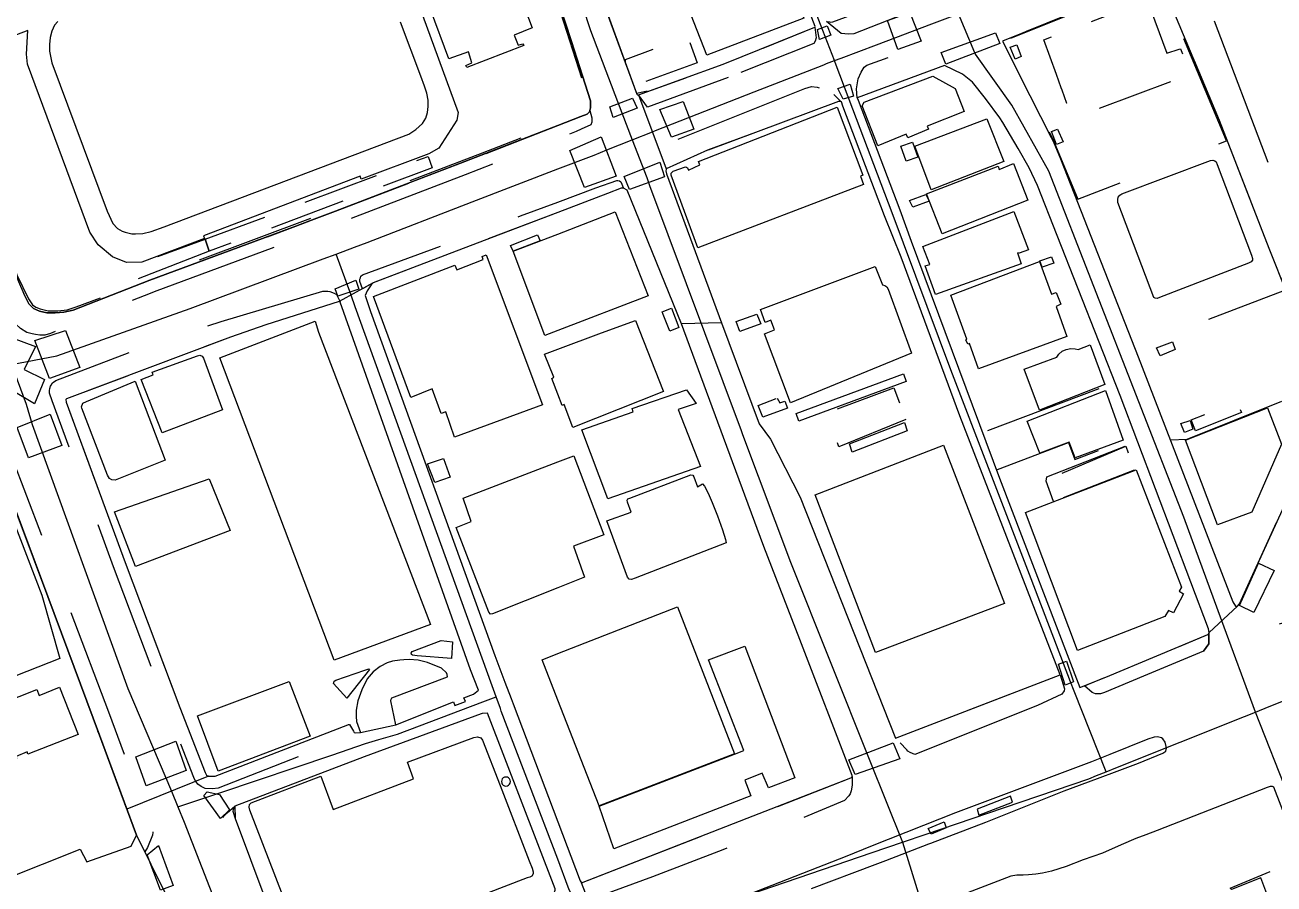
# Model space of a CAD drawing. Header units: millimetres. Extents: x 198785 to 203305, y 542885 to 545889.
# Drawn here: x 202082.1 to 202383.6, y 544211.6 to 544418.9 of the extents above; entities that cross this region are included whole.
import ezdxf

# ---------------------------------------------------------------- set-up
doc = ezdxf.new("R2010")
doc.units = ezdxf.units.MM
for name, pattern in [('FENCE_25K', [54.3, 28.7, -9.2, -16.4]), ('HIDDEN_BULD_25K', [28.8, 18.4, -10.4]), ('HIDDEN_IN_25K', [56.5, 36.5, -20])]:
    doc.linetypes.add(name, pattern=pattern)
for name, color, linetype in [('A0013114', 253, 'Continuous'), ('A0013117', 253, 'Continuous'), ('A0013118', 253, 'Continuous'), ('A0023214', 253, 'Continuous'), ('A0023217', 253, 'Continuous'), ('A0033324', 253, 'Continuous'), ('A0043325', 253, 'Continuous'), ('A0053326', 253, 'Continuous'), ('A0151224', 253, 'Continuous'), ('B0014111', 253, 'Continuous'), ('B0014113', 253, 'Continuous'), ('B0014114', 253, 'Continuous'), ('B0014115', 253, 'Continuous'), ('B0014116', 253, 'Continuous'), ('B0014118', 253, 'Continuous'), ('B0024120', 253, 'Continuous'), ('C0076117', 253, 'Continuous'), ('C0523121', 253, 'Continuous')]:
    doc.layers.add(name, color=color, linetype=linetype)

msp = doc.modelspace()

# ---------------------------------------------------------------- linework, layer by layer
at = {"layer": 'A0013114'}
for points in [[(202191.56, 544504.42), (202193.51, 544498.76), (202195.03, 544493.27), (202196.5, 544489.62), (202204.19, 544470.54), (202208.87, 544458.52), (202209.13, 544457.86), (202210.65, 544453.94), (202212.3, 544449.72), (202223.13, 544420.28), (202229.12, 544404), (202229.77, 544402.23), (202229.93, 544402.09), (202230.19, 544402.05), (202250.6, 544409.47), (202272.77, 544418.35)], [(202374.77, 544278.66), (202375.21, 544279.19), (202387.76, 544306.69), (202397.17, 544327.33), (202397.11, 544328.02), (202395.65, 544331.7), (202382.43, 544364.99), (202370.38, 544395.89), (202356, 544430.18), (202355.9, 544430.35), (202318.02, 544415.03)], [(202210.66, 544425.08), (202214.01, 544414.9), (202218.54, 544400.63), (202218.61, 544399.86), (202218.54, 544398.94), (202218.43, 544398.29), (202218.3, 544397.98), (202217.78, 544397.39), (202216.21, 544396.8), (202210.67, 544394.64), (202187.21, 544385.54), (202157.03, 544374.01), (202150.62, 544371.56), (202147.43, 544370.34), (202112.19, 544357.31), (202093.7, 544350.09), (202091.43, 544349.61), (202089.38, 544349.43), (202087.37, 544349.48), (202085.58, 544349.85), (202084.1, 544350.48), (202082.99, 544351.64), (202081.79, 544354.04)], [(202304, 544409.13), (202282.96, 544401.3)], [(202278.47, 544400.48), (202258.41, 544392.99), (202246.82, 544388.66), (202236.82, 544384.21), (202236.82, 544384.05), (202236.79, 544383.68), (202236.92, 544383.02), (202250.17, 544347.06), (202259.31, 544322.7), (202262, 544318.96), (202269.19, 544304.98), (202292.22, 544246.83), (202331.92, 544262.07)], [(202216.4, 544211.87), (202256.4, 544227.48), (202281.42, 544237.21), (202281.67, 544237.34), (202281.77, 544237.59), (202281.75, 544237.77), (202269.09, 544270.6), (202260.39, 544293.1), (202250.67, 544319.39), (202240.52, 544346.81), (202227.44, 544379.03), (202226.52, 544379.56), (202226.01, 544379.56), (202222.7, 544378.23), (202210.67, 544373.67), (202192.89, 544366.93), (202166.14, 544356.67)], [(202157.94, 544352.17), (202140.22, 544346.54), (202131.71, 544343.61), (202092.09, 544328.66), (202091.94, 544328.51), (202091.97, 544327.85), (202106.23, 544289.2), (202119.46, 544254.19), (202125.53, 544238.53), (202125.72, 544238.18), (202125.92, 544237.89), (202126.14, 544237.74), (202126.35, 544237.63)], [(201911, 544277.04), (201925.7, 544276.12), (201932.5, 544276.45), (201936.9, 544276.94), (201950.84, 544281.04), (202070.64, 544325.82), (202079.93, 544301.49), (202100.04, 544247.56), (202109, 544223.43), (202115.96, 544209.22)], [(202336.69, 544259), (202342.98, 544261.56), (202367.58, 544271.82), (202367.81, 544272.03), (202367.96, 544272.28)], [(202383.19, 544235.16), (202382.66, 544235.11), (202381.91, 544234.94), (202355.38, 544224.57), (202352.62, 544223.52), (202350.22, 544222.6), (202346.71, 544221.08), (202342.14, 544219.1), (202337.53, 544217.42), (202333.4, 544215.83), (202329.83, 544214.72), (202327.71, 544214.22), (202326.1, 544213.99), (202324.29, 544213.82), (202323.06, 544213.79), (202321.5, 544213.77), (202320.04, 544213.49), (202306.42, 544208.25)], [(202407.37, 544172.99), (202390.65, 544216.61), (202383.54, 544234.99), (202383.19, 544235.16)], [(202132.38, 544229.75), (202132.31, 544229.53), (202132.27, 544229.17), (202132.81, 544227.4), (202140.21, 544207.67), (202145.38, 544194.43), (202147.43, 544189.65), (202151.99, 544187.81), (202152.47, 544187.83), (202174.23, 544195.76), (202209.49, 544209.4), (202209.92, 544209.74)]]:
    msp.add_lwpolyline(points, dxfattribs=at)
at = {"layer": 'A0013117'}
for points in [[(202272.77, 544418.35), (202272.79, 544418.53), (202257.64, 544458.12), (202257.03, 544459.72), (202243.47, 544494.64), (202241.99, 544498.45), (202239.52, 544504.43)], [(202318.02, 544415.03), (202324.67, 544401.93), (202329.78, 544391.72), (202330.23, 544390.85), (202332, 544386.63), (202350.81, 544338.84), (202373.6, 544279.71), (202374.24, 544278.69), (202374.43, 544278.66), (202374.77, 544278.66)], [(202367.96, 544272.28), (202367.8, 544273.2), (202346.45, 544329.53), (202331.25, 544368.08), (202326.51, 544380.18), (202324.46, 544384.41), (202321.84, 544389.07), (202318.08, 544395.36), (202317.36, 544396.52), (202313.97, 544401.16), (202310.78, 544405.07), (202308.34, 544407.03), (202304, 544409.13)], [(202331.92, 544262.07), (202307.73, 544324.62), (202293.54, 544362.86), (202289.52, 544372.85), (202279.47, 544399.32), (202279.18, 544400.4), (202278.98, 544400.45), (202278.47, 544400.48)], [(202282.96, 544401.3), (202283.21, 544400.74), (202293.25, 544374.29), (202296.02, 544366.77), (202317.32, 544309.52), (202336.69, 544259)], [(202166.14, 544356.67), (202165.61, 544356.17), (202164.67, 544354.77), (202164.15, 544353.64), (202165.44, 544349.73), (202195.5, 544266.79), (202197.94, 544260.36), (202199.46, 544256.35), (202199.93, 544255.11), (202210.71, 544226.6), (202216.1, 544212.35), (202216.4, 544211.87)], [(202126.35, 544237.63), (202127.21, 544237.61), (202127.97, 544237.68), (202160, 544250.05), (202160.16, 544250.14), (202160.37, 544250.14), (202161.34, 544248.48), (202161.57, 544248.21), (202161.75, 544248.09), (202163.06, 544248.17), (202171.55, 544250.04), (202185.52, 544255.55), (202185.86, 544254.72), (202188.38, 544255.63), (202188.04, 544256.54), (202190.34, 544257.45), (202191.55, 544258.38), (202189.65, 544263.29), (202158.18, 544352.06), (202157.94, 544352.17)], [(202209.92, 544209.74), (202209.99, 544209.87), (202210.04, 544210.12), (202210.02, 544210.49), (202193.69, 544252.81), (202192.43, 544252.77), (202192.15, 544252.71), (202165.5, 544242.9), (202163.93, 544242.32), (202132.73, 544230.39), (202132.55, 544230.12), (202132.38, 544229.75)]]:
    msp.add_lwpolyline(points, dxfattribs=at)
at = {"layer": 'A0013118'}
for points in [[(202167.64, 544449.7), (202186.66, 544397.75), (202186.28, 544395.91), (202181.95, 544389.17), (202179.54, 544387.85), (202163.23, 544381.67), (202162.94, 544382.39), (202125.19, 544368.05), (202125.44, 544367.36), (202110.3, 544361.64), (202106.57, 544361.6), (202103.18, 544362.96), (202099.77, 544365.84), (202097.74, 544368.92), (202082.71, 544409.45), (202082.43, 544411.83), (202082.78, 544417.57), (202065.6, 544411.02)], [(202090.02, 544419.75), (202089.21, 544418.84), (202088.55, 544417.42), (202088.18, 544415.91), (202088.01, 544414.17), (202087.99, 544412.6), (202088.56, 544409.81), (202101.89, 544373.99), (202103.26, 544370.98), (202104.38, 544369.81), (202105.49, 544369.17), (202106.25, 544368.95), (202107.24, 544368.67), (202107.87, 544368.52), (202108.76, 544368.5), (202110.55, 544368.61), (202112.49, 544369.06), (202115.7, 544370.16), (202174.73, 544392.59), (202176.39, 544393.66), (202178.05, 544395.14), (202178.83, 544396.45), (202179.2, 544397.8), (202179.4, 544399.22), (202179.4, 544400.79), (202179.05, 544402.49), (202178.52, 544404.17), (202177.59, 544406.53), (202172.72, 544419.58)], [(202040.08, 544293), (202054.01, 544298.52), (202062.49, 544301.75), (202065.53, 544294.46), (202079.16, 544299.57), (202086.13, 544281.33), (202090.46, 544266.04), (202055.51, 544252.32)], [(202171.55, 544250.04), (202170.36, 544255.78), (202170.43, 544256.26), (202170.6, 544256.52), (202184.07, 544261.59), (202184.02, 544262.17), (202183.82, 544262.56), (202182.64, 544263.72), (202179.2, 544265.06), (202176.94, 544265.63), (202174.84, 544265.77), (202173.48, 544265.75), (202172.58, 544265.63), (202170.78, 544265.38), (202169.49, 544264.99), (202167.8, 544264.11), (202166.12, 544262.79), (202164.66, 544261.09), (202163.4, 544258.48), (202162.4, 544255.83), (202161.99, 544253.54), (202162.01, 544252.55), (202162.01, 544252.04), (202162.06, 544250.86), (202163.06, 544248.17)], [(202059.34, 544205.7), (202095.42, 544220.02), (202097.03, 544216.96), (202107.7, 544220.71), (202109, 544223.43)]]:
    msp.add_lwpolyline(points, dxfattribs=at)
at = {"layer": 'A0023214'}
for points in [[(202185.84, 544504.42), (202189.51, 544495.31), (202192.3, 544487.93), (202199.54, 544468.83), (202204.24, 544456.71), (202207.06, 544449.4), (202210.66, 544441.61), (202218.57, 544417.59), (202225.13, 544400.43), (202228.66, 544391.19)], [(202228.66, 544391.19), (202233.51, 544393.12), (202234.25, 544393.42), (202258.07, 544402.74), (202274.88, 544409.32), (202275.57, 544409.58), (202277.5, 544410.31), (202279.11, 544410.92), (202287.61, 544414.12), (202300.99, 544419.17), (202307.43, 544421.6), (202316.35, 544424.96), (202345.07, 544435.79), (202352.35, 544439.16), (202375.7, 544449.97)], [(202078.81, 544336.96), (202089.73, 544339.07), (202121.95, 544350.46), (202154.06, 544362.45), (202157.15, 544363.6), (202161.62, 544365.27), (202164.68, 544366.41), (202190.05, 544376.23), (202210.67, 544384.16), (202219.46, 544387.51), (202222.55, 544388.75), (202228.66, 544391.19)], [(202228.66, 544391.19), (202232.14, 544382.09), (202232.86, 544380.21), (202254.93, 544321.02), (202255.28, 544320.08), (202266.86, 544289.25), (202286.02, 544241.35), (202293.88, 544221.69)], [(202078.81, 544336.96), (202082.38, 544327.37), (202083.77, 544322.52), (202106.9, 544258.79), (202117.41, 544234.03), (202118.99, 544230.28), (202120.46, 544226.53), (202135.17, 544188.96), (202138.44, 544180.26), (202143.95, 544165.54)], [(202379.11, 544253.11), (202382.42, 544254.43), (202411.21, 544265.94), (202443.23, 544278.74)], [(202293.88, 544221.69), (202299.57, 544223.63), (202314.52, 544228.72), (202338.87, 544237.02), (202340.74, 544237.77), (202343.03, 544238.68), (202345.39, 544239.63), (202376.42, 544252.03), (202379.11, 544253.11)], [(202448.01, 544074.85), (202445.19, 544082.35), (202443.66, 544086.43), (202410.08, 544179.22), (202398.71, 544208.8), (202393.32, 544217.16), (202392.77, 544218.41), (202387.22, 544232.52), (202379.11, 544253.11)], [(202219.78, 544196.44), (202224.45, 544198.03), (202247.76, 544205.98), (202286.58, 544219.2), (202293.88, 544221.69)], [(202293.88, 544221.69), (202299.42, 544203.79), (202300.59, 544200.04), (202307.99, 544180.3), (202327.64, 544129.58), (202329.82, 544123.95), (202331.94, 544118.48), (202341.68, 544093.34), (202342.96, 544090.02), (202343.72, 544088.08), (202358.88, 544048.93), (202362.44, 544039.74)]]:
    msp.add_lwpolyline(points, dxfattribs=at)
at = {"layer": 'A0023217'}
for points in [[(202343.03, 544238.68), (202335.34, 544258.16), (202334.46, 544260.43), (202324.92, 544285.29), (202305.56, 544335.7), (202291.39, 544373.57), (202280.99, 544400.94), (202277.61, 544409.83), (202277.5, 544410.31), (202274.14, 544419.05), (202256.8, 544464.1), (202244.91, 544495.18), (202241.37, 544504.43), (202241.37, 544504.43)], [(202379.11, 544253.11), (202371.01, 544275.13), (202361.8, 544300.17), (202329.23, 544383.67), (202320.27, 544399.59), (202311.48, 544411.89), (202311.42, 544411.97), (202311.32, 544412.21), (202307.43, 544421.6), (202307.49, 544431.34), (202307.58, 544446.76), (202307.34, 544447.71), (202305.9, 544451.93), (202289.66, 544493.65), (202285.46, 544504.45)], [(202195.8, 544256.8), (202194.86, 544259.4), (202161.81, 544350.89), (202160.77, 544353.73), (202157.15, 544363.6)], [(202118.99, 544230.28), (202129.37, 544233.69), (202156.14, 544242.73), (202164.3, 544245.49), (202167.52, 544246.48), (202171.98, 544247.78), (202192.62, 544255.6), (202195.8, 544256.8)], [(202219.78, 544196.44), (202213.34, 544210.45), (202213.21, 544210.82), (202210.72, 544217.63), (202197.05, 544253.35), (202196.83, 544253.97), (202195.8, 544256.8)]]:
    msp.add_lwpolyline(points, dxfattribs=at)
at = {"layer": 'A0033324', "linetype": 'HIDDEN_IN_25K', "flags": 128}
for points in [[(202402.79, 544333.34), (202396.09, 544330.6), (202395.65, 544331.7), (202382.43, 544364.99), (202370.38, 544395.89), (202356, 544430.18), (202355.9, 544430.35), (202318.02, 544415.03), (202317.98, 544417.09), (202318.35, 544418.36), (202319.03, 544419.28), (202319.85, 544420.06), (202334.35, 544425.52), (202336.7, 544426.9), (202347.55, 544433.25), (202348.89, 544433.89), (202357.71, 544437.16), (202359.61, 544437.59), (202361.02, 544437.34), (202362, 544436.85), (202362.98, 544436.01), (202363.29, 544435.42), (202382.62, 544384.43), (202383.45, 544382.45), (202389.11, 544368.97), (202402.79, 544333.34)], [(202292.2, 544420.7), (202282.13, 544416.81), (202280.87, 544416.71), (202279.06, 544416.89), (202275.56, 544419.77), (202276.26, 544419.63), (202276.48, 544419.61), (202277.11, 544419.68), (202297.15, 544427.21), (202298.33, 544428.05), (202298.74, 544428.51), (202297.71, 544423.17), (202297.16, 544422.69), (202292.2, 544420.7)], [(202251.85, 544406.2), (202232.36, 544399.11), (202230.19, 544402.05), (202250.6, 544409.47), (202272.77, 544418.35), (202273.03, 544415.78), (202272.84, 544415), (202272.5, 544414.47), (202251.85, 544406.2)], [(202304, 544409.13), (202282.96, 544401.3), (202282.82, 544403.53), (202283.22, 544405.92), (202283.95, 544407.51), (202284.67, 544408.74), (202285.31, 544409.24), (202294.07, 544412.32), (202295.57, 544412.72), (202296.32, 544412.61), (202297.85, 544412.05), (202304, 544409.13)], [(202087.37, 544349.48), (202089.38, 544349.43), (202091.43, 544349.61), (202093.7, 544350.09), (202112.19, 544357.31), (202147.43, 544370.34), (202150.62, 544371.56), (202157.03, 544374.01), (202187.21, 544385.54), (202210.67, 544394.64), (202216.21, 544396.8), (202217.78, 544397.39), (202218.3, 544397.98), (202218.43, 544398.29), (202218.89, 544396.51), (202218.89, 544395.44), (202218.7, 544394.82), (202216.35, 544393.75), (202215.08, 544393.17), (202210.67, 544391.43), (202188.29, 544382.74), (202148.49, 544367.53), (202113.26, 544354.51), (202112.26, 544354.12), (202094.56, 544347.21), (202089.94, 544345.25), (202088.19, 544344.46), (202086.85, 544344.07), (202085.62, 544344.05), (202084.61, 544344.21), (202083.8, 544344.37), (202082.51, 544344.7), (202080.99, 544345.69), (202079.81, 544346.8), (202079.46, 544347.48), (202057.01, 544407.37), (202057.09, 544408.11), (202058.73, 544409.88), (202060.73, 544411.39), (202061.43, 544409.44), (202076.91, 544366.41), (202080.52, 544356.98), (202081.79, 544354.04), (202082.99, 544351.64), (202084.1, 544350.48), (202085.58, 544349.85), (202087.37, 544349.48)], [(202277.28, 544402.17), (202278.98, 544400.45), (202278.47, 544400.48), (202258.41, 544392.99), (202246.82, 544388.66), (202236.82, 544384.21), (202236.22, 544386.6), (202236.5, 544388.25), (202237.09, 544389.52), (202237.78, 544390.36), (202238.45, 544390.87), (202270.31, 544403.61), (202271.9, 544404.06), (202273.28, 544403.94), (202274.5, 544403.52), (202275.91, 544402.93), (202277.28, 544402.17)], [(202225.93, 544381.09), (202226.52, 544379.56), (202226.01, 544379.56), (202222.7, 544378.23), (202210.67, 544373.67), (202192.89, 544366.93), (202166.14, 544356.67), (202163.53, 544355.24), (202162.88, 544356.97), (202162.88, 544357.28), (202162.92, 544357.58), (202163.02, 544357.9), (202163.17, 544358.26), (202163.51, 544358.6), (202188.85, 544367.93), (202201.7, 544372.82), (202210.67, 544376.19), (202219.83, 544379.64), (202224.94, 544381.38), (202225.19, 544381.38), (202225.59, 544381.31), (202225.93, 544381.09)], [(202157.27, 544353.88), (202158.12, 544352.09), (202157.94, 544352.17), (202140.22, 544346.54), (202131.71, 544343.61), (202092.09, 544328.66), (202091.94, 544328.51), (202091.97, 544327.85), (202106.23, 544289.2), (202119.46, 544254.19), (202125.53, 544238.53), (202125.72, 544238.18), (202125.92, 544237.89), (202126.14, 544237.74), (202126.35, 544237.63), (202127.21, 544237.61), (202127.97, 544237.68), (202160, 544250.05), (202160.16, 544250.14), (202160.37, 544250.14), (202161.34, 544248.48), (202161.57, 544248.21), (202161.75, 544248.09), (202163.06, 544248.17), (202128.67, 544234.74), (202127.33, 544234.61), (202125.55, 544234.64), (202124.59, 544235.17), (202123.78, 544235.71), (202123.15, 544236.63), (202122.8, 544237.29), (202116.66, 544253.11), (202103.42, 544288.15), (202099.41, 544299.03), (202088.63, 544328.23), (202087.98, 544330.09), (202087.98, 544330.43), (202088.01, 544330.74), (202088.08, 544331.17), (202088.23, 544331.79), (202088.35, 544332.02), (202088.74, 544332.54), (202089.51, 544333.15), (202108.37, 544340.31), (202123.83, 544345.61), (202129.4, 544347.32), (202153.99, 544354.66), (202155.18, 544354.65), (202155.69, 544354.57), (202156.72, 544354.23), (202157.27, 544353.88)], [(202366.58, 544267.83), (202367.85, 544269.57), (202367.81, 544272.03), (202367.96, 544272.28), (202374.77, 544278.66), (202375.21, 544279.19), (202387.76, 544306.69), (202397.17, 544327.33), (202397.11, 544328.02), (202396.09, 544330.6), (202402.79, 544333.34), (202404.77, 544326.25), (202405.64, 544320.91), (202406.78, 544312.96), (202407.85, 544306.84), (202408.05, 544303.19), (202407.84, 544299.85), (202407.12, 544296.19), (202406.23, 544293.14), (202405.06, 544290.08), (202403.37, 544286.63), (202401.12, 544283.64), (202398.58, 544280.81), (202395.67, 544278.73), (202392.39, 544276.86), (202385.6, 544274.57), (202366.58, 544267.83)], [(202070.64, 544325.82), (202073.68, 544326.67), (202074.08, 544326.43), (202078.78, 544314.77), (202090.42, 544284.31), (202102.24, 544253.18), (202112.72, 544224.93), (202112.92, 544224.08), (202112.89, 544223.38), (202111.64, 544220.42), (202110.98, 544219.39), (202109, 544223.43), (202100.04, 544247.56), (202079.93, 544301.49), (202070.64, 544325.82)], [(202366.58, 544267.83), (202352.06, 544261.77), (202342.64, 544257.84), (202341.69, 544257.49), (202340.48, 544257.54), (202339.68, 544257.8), (202337.82, 544259.41), (202367.58, 544271.82), (202367.81, 544272.03), (202367.85, 544269.57), (202366.58, 544267.83)], [(202326.52, 544254.7), (202296.88, 544242.9), (202295.73, 544243.34), (202295.18, 544243.66), (202294.95, 544244.02), (202292.22, 544246.83), (202331.92, 544262.07), (202333, 544258.7), (202332.88, 544258.22), (202332.32, 544257.42), (202326.52, 544254.7)], [(202220.18, 544208.71), (202218.96, 544208.68), (202218.33, 544208.85), (202217.5, 544209.2), (202217.4, 544209.4), (202216.4, 544211.87), (202256.4, 544227.48), (202281.42, 544237.21), (202281.67, 544237.34), (202281.77, 544237.59), (202281.76, 544235.47), (202281.48, 544234.11), (202281.23, 544233.37), (202280.91, 544232.87), (202279.9, 544231.78), (202263.37, 544224.88), (202250.54, 544219.9), (202233.58, 544213.32), (202221.51, 544208.96), (202220.18, 544208.71)], [(202151.99, 544187.81), (202153.25, 544183.85), (202151.28, 544183.78), (202149.17, 544184.63), (202146.44, 544186.12), (202145.63, 544186.73), (202145.16, 544187.34), (202142.6, 544193.3), (202137.41, 544206.6), (202137.28, 544206.94), (202129.96, 544226.44), (202129.9, 544226.66), (202129.89, 544227.02), (202129.89, 544227.53), (202130.06, 544228), (202130.6, 544228.58), (202130.85, 544228.8), (202132.73, 544230.39), (202132.81, 544227.4), (202140.21, 544207.67), (202145.38, 544194.43), (202147.43, 544189.65), (202151.99, 544187.81)]]:
    msp.add_lwpolyline(points, dxfattribs=at)
at = {"layer": 'A0043325'}
for points in [[(202298.39, 544415.03), (202292.77, 544413.01), (202290.27, 544419.95), (202295.65, 544421.9), (202298.39, 544415.03)], [(202276.61, 544416.41), (202273.87, 544415.39), (202273.36, 544417.82), (202275.67, 544418.72), (202276.61, 544416.41)], [(202317.39, 544414.42), (202304.35, 544409.49), (202303.24, 544412.26), (202316.36, 544417.02), (202317.39, 544414.42)], [(202282.09, 544401.75), (202279.59, 544400.97), (202278.32, 544403.61), (202281.23, 544404.64), (202282.09, 544401.75)], [(202229.87, 544398.85), (202224.07, 544396.6), (202223.21, 544399.14), (202228.73, 544401.26), (202229.87, 544398.85)], [(202243.54, 544393.78), (202238.14, 544391.82), (202235.3, 544398.55), (202240.95, 544400.47), (202243.54, 544393.78)], [(202224.74, 544382.44), (202217.15, 544379.67), (202213.62, 544388.63), (202221.19, 544391.91), (202224.74, 544382.44)], [(202236.47, 544382.3), (202228.01, 544379.22), (202226.72, 544382.38), (202235.35, 544385.77), (202236.47, 544382.3)], [(202162.67, 544355.17), (202157.61, 544353.43), (202156.97, 544355.26), (202161.97, 544357.36), (202162.67, 544355.17)], [(202084.63, 544341.29), (202081.87, 544335.78), (202086.8, 544333.33), (202084.34, 544327.52), (202079.34, 544330.5), (202077.09, 544326.01), (202072.42, 544328.89), (202074.2, 544332.88), (202069.65, 544335.69), (202071.58, 544340.56), (202076.5, 544338.42), (202079.01, 544343.39), (202084.63, 544341.29)], [(202095.27, 544336.25), (202087.99, 544333.6), (202084.48, 544342.73), (202091.85, 544345.18), (202095.27, 544336.25)], [(202090.94, 544317.46), (202082.92, 544314.47), (202080.15, 544321.81), (202088.16, 544324.97), (202090.94, 544317.46)], [(202335.17, 544260.38), (202333.13, 544259.61), (202331.55, 544264.68), (202333.49, 544265.42), (202335.17, 544260.38)], [(202121, 544239.02), (202111.35, 544235.3), (202108.82, 544242.33), (202118.52, 544246.06), (202121, 544239.02)], [(202293.25, 544241.79), (202282.47, 544238.06), (202280.96, 544241.6), (202291.68, 544245.71), (202293.25, 544241.79)], [(202131.47, 544229.51), (202129.29, 544227.43), (202125.27, 544232.94), (202126.08, 544233.88), (202129.04, 544233.2), (202131.47, 544229.51)], [(202117.82, 544211.25), (202114.76, 544210.15), (202111.55, 544218.64), (202114.26, 544220.93), (202117.82, 544211.25)]]:
    msp.add_lwpolyline(points, dxfattribs=at)
at = {"layer": 'A0053326'}
for points in [[(202212.3, 544449.72), (202229.77, 544402.23), (202229.93, 544402.09), (202230.19, 544402.05), (202236.82, 544384.21), (202236.82, 544384.05), (202236.79, 544383.68), (202236.92, 544383.02), (202250.17, 544347.06), (202240.52, 544346.81), (202227.44, 544379.03), (202226.52, 544379.56), (202226.01, 544379.56), (202222.7, 544378.23), (202210.67, 544373.67), (202192.89, 544366.93), (202166.14, 544356.67), (202157.94, 544352.17), (202140.22, 544346.54), (202131.71, 544343.61), (202092.09, 544328.66), (202091.94, 544328.51), (202091.97, 544327.85), (202106.23, 544289.2), (202119.46, 544254.19), (202125.53, 544238.53), (202125.72, 544238.18), (202125.92, 544237.89), (202126.14, 544237.74), (202126.35, 544237.63), (202106.67, 544229.7), (202100.04, 544247.56), (202079.93, 544301.49)], [(202081.79, 544354.04), (202082.99, 544351.64), (202084.1, 544350.48), (202085.58, 544349.85), (202087.37, 544349.48), (202089.38, 544349.43), (202091.43, 544349.61), (202093.7, 544350.09), (202112.19, 544357.31), (202147.43, 544370.34), (202187.21, 544385.54), (202210.67, 544394.64), (202216.21, 544396.8), (202217.78, 544397.39), (202218.3, 544397.98), (202218.43, 544398.29), (202218.54, 544398.94), (202218.61, 544399.86), (202218.54, 544400.63), (202214.01, 544414.9), (202210.66, 544425.08)]]:
    msp.add_lwpolyline(points, dxfattribs=at)
at = {"layer": 'A0151224'}
msp.add_lwpolyline([(202383.63, 544287.28), (202378.71, 544277.15), (202375.21, 544278.81), (202379.85, 544289.07), (202383.63, 544287.28)], dxfattribs=at)
at = {"layer": 'B0014111'}
for points in [[(202191.4, 544452.92), (202204.46, 544418.21), (202200.16, 544416.42), (202201.12, 544414), (202202.25, 544414.38), (202202.49, 544413.98), (202188.74, 544408.64), (202188.49, 544409.15), (202189.97, 544409.75), (202189.11, 544412.42), (202184.41, 544410.76), (202171.08, 544446.51)], [(202270.05, 544420.56), (202246.67, 544411.6), (202240.55, 544427.31), (202263.99, 544436.41), (202270.05, 544420.56)], [(202300.15, 544393.74), (202295.18, 544391.67), (202294.81, 544392.56), (202287.93, 544389.71), (202284.13, 544399.43), (202284.66, 544400.26), (202301.22, 544406.53), (202306.61, 544403.56), (202308.78, 544398.06), (202299.86, 544394.52), (202300.15, 544393.74)], [(202278.16, 544399.1), (202284.28, 544382.63), (202283.73, 544382.39), (202284.51, 544380.45), (202244.47, 544365.15), (202238.03, 544382.64), (202238.03, 544383.14), (202238.26, 544383.41), (202238.57, 544383.65), (202241.5, 544384.65), (202241.79, 544384.6), (202242.02, 544384.46), (202242.27, 544383.9), (202244.94, 544385.12), (202244.63, 544385.97), (202278.16, 544399.1)], [(202318.35, 544385.99), (202300.8, 544379.11), (202296.91, 544389.64), (202314.26, 544396.22), (202318.35, 544385.99)], [(202320.66, 544385.5), (202324.13, 544376.61), (202303.47, 544368.48), (202299.65, 544378.2), (202316.95, 544384.8), (202317.2, 544384.06), (202320.66, 544385.5)], [(202355.92, 544353.18), (202355.37, 544352.9), (202354.87, 544352.95), (202354.59, 544353.16), (202345.9, 544376.09), (202345.86, 544376.83), (202345.95, 544377.33), (202346.35, 544377.84), (202346.85, 544378.17), (202368.26, 544386.18), (202368.82, 544386.25), (202369.29, 544386.12), (202369.6, 544385.91), (202369.89, 544385.28), (202378.14, 544363.38), (202378.42, 544362.58), (202378.36, 544362.17), (202378.05, 544361.76), (202377.41, 544361.41), (202355.92, 544353.18)], [(202324.29, 544364.64), (202322.05, 544363.81), (202321.64, 544363.89), (202322.52, 544361.28), (202301.83, 544353.85), (202299.34, 544360.78), (202300.49, 544361.14), (202298.84, 544365.43), (202320.79, 544373.87), (202324.29, 544364.64)], [(202193.38, 544363.45), (202206.96, 544327.26), (202185.79, 544319.44), (202183.64, 544325.52), (202182.57, 544325.15), (202180.34, 544331.1), (202175.24, 544329.02), (202166.2, 544353.41), (202185.85, 544360.92), (202186.28, 544359.82), (202192.7, 544362.34), (202192.39, 544363.06), (202193.38, 544363.45)], [(202326.99, 544361.86), (202329.9, 544353.95), (202330.99, 544354.33), (202332.1, 544351.52), (202331.01, 544351.01), (202333.55, 544343.75), (202312.2, 544335.93), (202310.07, 544342.03), (202309.63, 544341.85), (202309.22, 544342.95), (202309.46, 544343.1), (202305.6, 544353.73), (202326.99, 544361.86)], [(202290.46, 544355.18), (202296.1, 544339.69), (202266.82, 544327.76), (202260.55, 544344.37), (202262.99, 544345.35), (202262.15, 544347.66), (202260.71, 544347.12), (202259.64, 544350.26), (202287.27, 544360.6), (202289.05, 544356.23), (202289.6, 544356.07), (202290.13, 544355.74), (202290.46, 544355.18)], [(202236.17, 544330.5), (202214.29, 544321.81), (202212.19, 544327.33), (202211.74, 544327.06), (202210.69, 544329.78), (202209.21, 544333.59), (202209.76, 544333.9), (202207.44, 544339.46), (202210.68, 544340.67), (202221.2, 544344.58), (202229.42, 544347.63), (202236.11, 544330.65), (202236.17, 544330.5)], [(202339.19, 544341.76), (202342.77, 544332.14), (202326.96, 544325.93), (202323.29, 544335.87), (202331.11, 544338.71), (202331.66, 544339.46), (202332.47, 544340.19), (202333.43, 544340.6), (202334.49, 544340.85), (202335.6, 544340.79), (202336.28, 544340.6), (202339.19, 544341.76)], [(202129.76, 544326.05), (202115.15, 544320.48), (202110.15, 544333.37), (202113.01, 544334.45), (202112.81, 544335.11), (202123.71, 544339.04), (202124.29, 544339.2), (202124.82, 544338.96), (202125.15, 544338.54), (202129.76, 544326.05)], [(202115.92, 544313.93), (202103.85, 544309.08), (202103.03, 544309.11), (202102.5, 544309.49), (202101.99, 544310.29), (202095.76, 544326.41), (202095.75, 544326.78), (202096.04, 544327.63), (202096.88, 544328.04), (202108.66, 544332.99), (202115.92, 544313.93)], [(202245.14, 544312.4), (202222.73, 544304.53), (202216.45, 544321.24), (202228.87, 544325.52), (202228.62, 544326.36), (202241.77, 544330.9), (202244.1, 544327.53), (202239.78, 544326.13), (202245.14, 544312.4)], [(202347.14, 544318.73), (202335.6, 544314.47), (202334.09, 544318.26), (202327.08, 544315.57), (202324.02, 544323.33), (202342.87, 544330.69), (202347.14, 544318.73)], [(202378.23, 544301.35), (202369.96, 544298.31), (202362.24, 544318.68), (202381.98, 544326.51), (202385.4, 544317.74), (202378.23, 544301.35)], [(202318.53, 544279.29), (202287.41, 544267.5), (202272.85, 544305.56), (202303.8, 544317.51), (202318.53, 544279.29)], [(202194.95, 544276.82), (202194.47, 544276.75), (202194.04, 544277.2), (202186.17, 544297.62), (202189.74, 544299.12), (202187.82, 544304.74), (202210.69, 544313.46), (202214.56, 544314.94), (202221.82, 544295.84), (202214.47, 544293.17), (202217.17, 544285.63), (202210.7, 544283.06), (202194.95, 544276.82)], [(202243.51, 544309.89), (202244.37, 544307.48), (202245.65, 544308.16), (202246.11, 544307.65), (202247.02, 544305.93), (202247.94, 544303.69), (202249.23, 544300.45), (202250.42, 544297.08), (202251.14, 544294.77), (202251.29, 544293.95), (202229.34, 544285.39), (202228.49, 544285.09), (202227.89, 544285.19), (202227.48, 544285.63), (202222.51, 544299.29), (202228.38, 544301.35), (202227.48, 544303.74), (202227.44, 544304.22), (202227.59, 544304.58), (202228.07, 544304.74), (202242.79, 544310.34), (202243.25, 544310.29), (202243.51, 544309.89)], [(202361.69, 544281.65), (202359.3, 544277.07), (202358.08, 544277.64), (202357.21, 544276.13), (202336.14, 544267.94), (202323.56, 544301.24), (202350.29, 544311.6), (202361.25, 544283.24), (202360.67, 544282.27), (202361.69, 544281.65)], [(202131.58, 544296.96), (202108.76, 544288.24), (202103.64, 544301.4), (202126.55, 544309.4), (202131.58, 544296.96)], [(202253.33, 544243.02), (202220.68, 544230.51), (202210.71, 544256.01), (202206.92, 544265.73), (202210.7, 544267.22), (202218.72, 544270.38), (202239.6, 544278.47), (202253.33, 544243.02)], [(202255.86, 544268.98), (202267.9, 544237.23), (202261.54, 544234.85), (202260, 544238.38), (202255.82, 544236.66), (202257.26, 544232.89), (202224.25, 544220.14), (202220.69, 544230.42), (202253.36, 544242.95), (202255.58, 544243.8), (202247.08, 544265.72), (202255.86, 544268.98)], [(202150.88, 544247.28), (202128.74, 544238.81), (202123.71, 544252.21), (202145.86, 544260.51), (202150.88, 544247.28)], [(202145.72, 544205.09), (202136.37, 544229.44), (202136.15, 544230.2), (202136.25, 544230.77), (202136.63, 544231.19), (202153.48, 544237.68), (202156.49, 544229.62), (202175.87, 544237.03), (202174.38, 544241.04), (202190.43, 544246.95), (202191.3, 544247.13), (202192.07, 544246.91), (202192.47, 544246.3), (202196.8, 544235.4)], [(202196.8, 544235.4), (202203.76, 544217.19), (202204.53, 544215.44), (202204.75, 544214.58), (202204.74, 544214.04), (202204.45, 544213.52), (202203.93, 544213.3), (202203.31, 544213.1), (202179.33, 544203.84)]]:
    msp.add_lwpolyline(points, dxfattribs=at)
at = {"layer": 'B0014113'}
msp.add_lwpolyline([(202210.68, 544345.19), (202207.57, 544344), (202199.9, 544364.29), (202210.68, 544368.44), (202224.53, 544373.78), (202232.53, 544353.52), (202210.68, 544345.19)], dxfattribs=at)
at = {"layer": 'B0014114', "linetype": 'HIDDEN_BULD_25K', "flags": 128}
msp.add_lwpolyline([(202352.93, 544424.89), (202357.73, 544412.11), (202360.64, 544413.05), (202361.02, 544413.17), (202363.19, 544407.94), (202360.36, 544406.78), (202360.52, 544406.09), (202360.56, 544405.93), (202339.5, 544398.01), (202339.47, 544398.05), (202339.11, 544398.54), (202334.64, 544397.08), (202333.58, 544399.99), (202332.42, 544403.16), (202332.21, 544403.75), (202331.03, 544406.97), (202327.98, 544415.35), (202332.76, 544417.17), (202352.93, 544424.89)], dxfattribs=at)
at = {"layer": 'B0014115'}
for points in [[(202179.95, 544274.23), (202156.69, 544265.62), (202129.14, 544338.61), (202152.12, 544347.4), (202152.96, 544344.8), (202179.95, 544274.23)], [(202090.43, 544259.11), (202094.87, 544247.7), (202082.79, 544242.97), (202082.56, 544243.5), (202079.93, 544242.38), (202080.06, 544241.89), (202056.69, 544232.93), (202056.48, 544233.37), (202054.23, 544232.57), (202054.4, 544231.96), (202042.23, 544227.74), (202037.93, 544238.61), (202042.77, 544240.63), (202042.26, 544241.97), (202059.24, 544248.73), (202059.89, 544247.13), (202068.27, 544250.45), (202067.79, 544251.83), (202084.9, 544258.53), (202085.48, 544257.14), (202090.43, 544259.11)]]:
    msp.add_lwpolyline(points, dxfattribs=at)
at = {"layer": 'B0014116', "linetype": 'HIDDEN_BULD_25K', "flags": 128}
for points in [[(202232.22, 544402.95), (202229.77, 544402.34), (202227.01, 544409.81), (202227.03, 544410.61), (202242.03, 544416.09), (202244.34, 544409.77), (202231.59, 544405.13), (202232.22, 544402.95)], [(202297.57, 544387.03), (202294.8, 544386.05), (202293.51, 544389.63), (202296.32, 544390.63), (202297.57, 544387.03)], [(202126.54, 544364.31), (202125.56, 544367.2), (202179.37, 544387.18), (202180.34, 544384.42), (202126.54, 544364.31)], [(202300.37, 544376.36), (202296.4, 544374.91), (202295.62, 544376.58), (202299.55, 544378.01), (202300.37, 544376.36)], [(202126.54, 544364.31), (202109.01, 544357.54), (202107.91, 544360.76), (202125.56, 544367.2), (202126.54, 544364.31)], [(202206.39, 544366.81), (202199.89, 544364.31), (202199.27, 544365.69), (202205.82, 544368.25), (202206.39, 544366.81)], [(202330.39, 544361.41), (202327.59, 544360.45), (202327.05, 544361.96), (202329.84, 544362.96), (202330.39, 544361.41)], [(202294.66, 544323.7), (202278.55, 544317.12), (202275.63, 544325.31), (202291.84, 544331.32), (202294.66, 544323.7)], [(202263.65, 544328.88), (202264.27, 544327.74), (202265.46, 544328.13), (202266.14, 544326.47), (202260.16, 544324.28), (202259.03, 544327.1), (202263.65, 544328.88)], [(202349.84, 544311.46), (202331, 544304.13), (202329.43, 544308.23), (202330.29, 544309.9), (202347.81, 544317.26), (202349.84, 544311.46)], [(202184.69, 544309.83), (202181.01, 544308.53), (202179.25, 544312.98), (202183.11, 544314.28), (202184.69, 544309.83)]]:
    msp.add_lwpolyline(points, dxfattribs=at)
at = {"layer": 'B0014118', "linetype": 'HIDDEN_BULD_25K', "flags": 128}
for points in [[(202322.54, 544411.29), (202321.07, 544410.66), (202319.87, 544413.52), (202321.49, 544414.14), (202322.54, 544411.29)], [(202332.69, 544390.71), (202331.06, 544390.09), (202329.83, 544393.17), (202331.32, 544393.76), (202332.69, 544390.71)], [(202239.93, 544345.89), (202237.74, 544345.02), (202236.8, 544347.41), (202236.16, 544349.06), (202235.91, 544349.69), (202238.11, 544350.54), (202239.93, 544345.89)], [(202259.67, 544346.78), (202254.65, 544344.98), (202253.78, 544347.33), (202258.73, 544349.09), (202259.67, 544346.78)], [(202359.74, 544340.63), (202356.08, 544339.09), (202355.23, 544341), (202359.05, 544342.42), (202359.74, 544340.63)], [(202375.69, 544325.37), (202364.59, 544320.95), (202363.56, 544323.66), (202367.61, 544325.23), (202374.68, 544327.98), (202374.96, 544327.25), (202375.69, 544325.37)], [(202364, 544321.35), (202361.93, 544320.59), (202361.12, 544322.74), (202363.36, 544323.49), (202364, 544321.35)]]:
    msp.add_lwpolyline(points, dxfattribs=at)
at = {"layer": 'B0024120', "linetype": 'FENCE_25K', "flags": 128}
for points in [[(202060.6, 544412.79), (202080.14, 544358.61), (202082.95, 544352.83), (202083.89, 544351.41), (202084.68, 544350.84), (202085.73, 544350.39), (202087.64, 544349.91), (202088.91, 544349.91), (202089.98, 544349.93), (202092.27, 544350.15), (202094.45, 544350.86), (202120.92, 544360.99), (202162.25, 544376.5), (202192.5, 544388.03), (202210.67, 544395.1), (202217.09, 544397.6), (202217.66, 544397.91), (202217.92, 544398.28), (202218.09, 544398.65), (202218.31, 544400.14), (202218.27, 544400.48), (202218.01, 544401.21), (202210.66, 544424.1), (202209.56, 544427.54), (202190.68, 544476.75), (202189.13, 544480.84)], [(202329.26, 544393.16), (202330.45, 544390.8), (202336.24, 544376.85), (202372.12, 544390.94), (202355.71, 544430.09), (202318.32, 544414.98)], [(202358.53, 544318.82), (202362.58, 544318.99), (202394.74, 544331.79), (202386.11, 544354.87), (202349.97, 544340.99)], [(202316.84, 544311.68), (202333.95, 544318.13), (202335.47, 544314.09), (202349.23, 544319.27), (202344.14, 544332.22), (202313.23, 544320.52)]]:
    msp.add_lwpolyline(points, dxfattribs=at)
at = {"layer": 'C0076117'}
for points in [[(202268.88, 544323.3), (202268.2, 544325.15), (202294.12, 544334.75), (202294.76, 544332.85), (202268.88, 544323.3)], [(202281.78, 544315.8), (202281.13, 544317.84), (202294.4, 544323), (202295.03, 544321.01), (202281.78, 544315.8)], [(202330.36, 544303.88), (202328.54, 544308.83), (202328.74, 544309.85), (202347.62, 544317.24)], [(202185.01, 544266.03), (202176.73, 544266.65), (202175.6, 544266.81), (202175.39, 544267.02), (202175.31, 544267.33), (202175.51, 544267.72), (202182.55, 544270.41), (202185.26, 544270.07), (202185.01, 544266.03)], [(202159.77, 544256.48), (202156.55, 544260), (202156.69, 544260.55), (202157.07, 544260.79), (202164.12, 544263.25), (202165.04, 544263.58), (202165.27, 544263.38), (202159.77, 544256.48)], [(202198.17, 544237.42), (202197.84, 544237.36), (202197.53, 544237.21), (202197.29, 544236.97), (202197.14, 544236.66), (202197.08, 544236.32), (202197.14, 544235.99), (202197.29, 544235.68), (202197.53, 544235.44), (202197.84, 544235.29), (202198.17, 544235.23), (202198.51, 544235.29), (202198.82, 544235.44), (202199.06, 544235.68), (202199.21, 544235.99), (202199.27, 544236.32), (202199.21, 544236.66), (202199.06, 544236.97), (202198.82, 544237.21), (202198.51, 544237.36), (202198.17, 544237.42)], [(202319.99, 544232.83), (202311.95, 544229.71), (202312.34, 544228.19), (202320.47, 544231.35), (202319.99, 544232.83)], [(202300.8, 544223.67), (202300.09, 544225.02), (202303.98, 544226.61), (202304.41, 544225.17), (202300.8, 544223.67)], [(202375.05, 544205.85), (202382.06, 544208.62), (202380.36, 544213.12), (202373.31, 544210.29), (202373, 544210.61), (202382.63, 544214.6)]]:
    msp.add_lwpolyline(points, dxfattribs=at)
at = {"layer": 'C0523121'}
for points in [[(202355.44, 544247.11), (202354.61, 544247.04), (202353.12, 544246.53), (202343.94, 544242.85), (202339.55, 544241.09), (202339.5, 544241.07), (202306.68, 544228.81), (202298.95, 544225.73), (202286.2, 544220.63), (202280.43, 544218.33), (202255.39, 544208.52)], [(202271.94, 544210.52), (202287.33, 544216.32), (202289.9, 544217.29), (202300.25, 544221.33), (202300.7, 544221.5), (202314, 544226.52), (202332.9, 544234.09), (202340.98, 544237.1), (202345.73, 544238.87), (202350.85, 544240.77), (202356.75, 544243.21), (202357.25, 544243.48), (202357.43, 544243.65), (202357.61, 544244.39), (202357.52, 544244.82), (202357.31, 544245.81), (202356.71, 544246.65), (202356.43, 544246.87), (202356.13, 544246.98), (202355.75, 544247.08), (202355.44, 544247.11)]]:
    msp.add_lwpolyline(points, dxfattribs=at)

doc.saveas('drawing.dxf')
